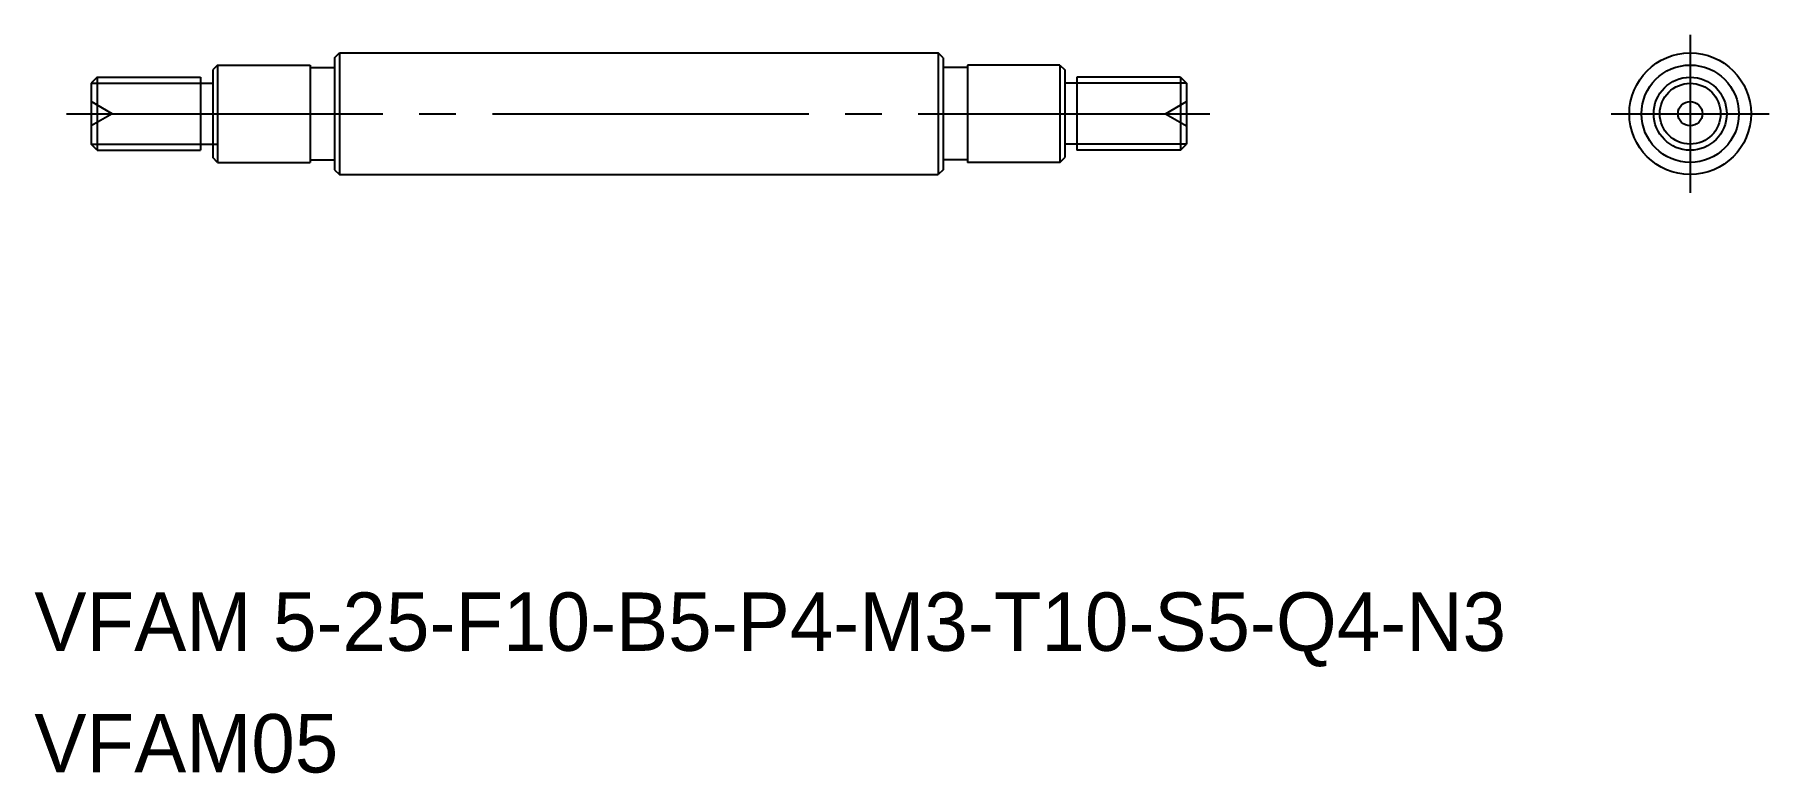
# Model space of a CAD drawing. Extents: x 101.7 to 173, y 171.4 to 201.8.
import ezdxf

# ---------------------------------------------------------------- set-up
doc = ezdxf.new("R2010")
doc.units = 0
doc.linetypes.add('CENTER', pattern=[17.5, 13, -1.5, 1.5, -1.5])
doc.linetypes.add('DASHED', pattern=[3.5, 2, -1.5])
doc.layers.get('0').update_dxf_attribs({"linetype": 'CONTINUOUS'})
doc.layers.add('CENTER', color=1, linetype='CENTER')

msp = doc.modelspace()

# ---------------------------------------------------------------- linework, layer by layer
at = {"color": 7, "linetype": 'CONTINUOUS'}
for p, q in [((114.061, 200.842), (114.261, 201.042)), ((114.261, 201.042), (138.861, 201.042)), ((114.261, 201.042), (114.261, 196.042)), ((138.861, 201.042), (138.861, 196.042)), ((139.061, 200.842), (138.861, 201.042)), ((109.261, 200.542), (109.061, 200.342)), ((109.061, 200.342), (109.061, 196.742)), ((109.261, 200.542), (113.061, 200.542)), ((109.261, 200.542), (109.261, 196.542)), ((113.061, 200.542), (113.061, 196.542)), ((113.061, 200.442), (114.061, 200.442)), ((114.061, 200.842), (114.061, 196.242)), ((139.061, 200.842), (139.061, 196.242)), ((139.061, 200.842), (139.061, 196.242)), ((140.061, 200.442), (139.061, 200.442)), ((143.861, 200.542), (140.061, 200.542)), ((140.061, 200.542), (140.061, 196.542)), ((143.861, 200.542), (143.861, 196.542)), ((143.861, 200.542), (144.061, 200.342)), ((144.061, 200.342), (144.061, 196.742)), ((104.311, 200.042), (104.061, 199.792)), ((104.061, 199.792), (104.061, 197.292)), ((104.311, 200.042), (104.311, 197.042)), ((104.311, 200.042), (108.561, 200.042)), ((108.561, 200.042), (108.561, 197.042)), ((108.561, 199.792), (109.061, 199.792)), ((144.561, 199.792), (144.061, 199.792)), ((148.811, 200.042), (144.561, 200.042)), ((144.561, 200.042), (144.561, 197.042)), ((148.811, 200.042), (148.811, 197.042)), ((148.811, 200.042), (149.061, 199.792)), ((149.061, 199.792), (149.061, 197.292)), ((104.311, 197.042), (104.061, 197.292)), ((104.311, 197.042), (108.561, 197.042)), ((108.561, 197.292), (109.261, 197.292)), ((143.861, 196.542), (144.061, 196.742)), ((144.561, 197.292), (144.061, 197.292)), ((148.811, 197.042), (144.561, 197.042)), ((148.811, 197.042), (149.061, 197.292)), ((109.261, 196.542), (113.061, 196.542)), ((113.061, 196.642), (114.061, 196.642)), ((114.061, 196.242), (114.261, 196.042)), ((114.261, 196.042), (138.861, 196.042)), ((139.061, 196.242), (138.861, 196.042)), ((140.061, 196.642), (139.061, 196.642)), ((143.861, 196.542), (140.061, 196.542))]:
    msp.add_line(p, q, dxfattribs=at)
at = {"color": 3, "linetype": 'CONTINUOUS'}
for p, q in [((104.061, 199.792), (108.561, 199.792)), ((149.061, 199.792), (144.561, 199.792)), ((104.061, 197.292), (108.561, 197.292)), ((149.061, 197.292), (144.561, 197.292))]:
    msp.add_line(p, q, dxfattribs=at)
at = {"color": 3, "linetype": 'DASHED'}
for p, q in [((104.927, 198.542), (104.061, 199.042)), ((148.195, 198.542), (149.061, 199.042)), ((104.927, 198.542), (104.061, 198.042)), ((148.195, 198.542), (149.061, 198.042))]:
    msp.add_line(p, q, dxfattribs=at)
msp.add_line((109.261, 196.542), (109.061, 196.742))
at = {"color": 7, "linetype": 'CONTINUOUS'}
for radius in [2.5, 2, 1.5, 0.5]:
    msp.add_circle((169.756, 198.542), radius, dxfattribs=at)
at = {"color": 3, "linetype": 'CONTINUOUS'}
msp.add_circle((169.756, 198.542), 1.25, dxfattribs=at)
at = {"layer": 'CENTER', "color": 1, "linetype": 'CENTER'}
for p, q in [((169.756, 201.792), (169.756, 195.292)), ((103.047, 198.542), (150.024, 198.542)), ((166.506, 198.542), (173.006, 198.542))]:
    msp.add_line(p, q, dxfattribs=at)

# ---------------------------------------------------------------- texts
at = {"color": 7, "linetype": 'CONTINUOUS'}
for s, p in [('VFAM 5-25-F10-B5-P4-M3-T10-S5-Q4-N3', (101.732, 176.464)), ('VFAM05', (101.732, 171.464))]:
    msp.add_text(s, height=2.4, dxfattribs=at).set_placement(p)

doc.saveas('drawing.dxf')
